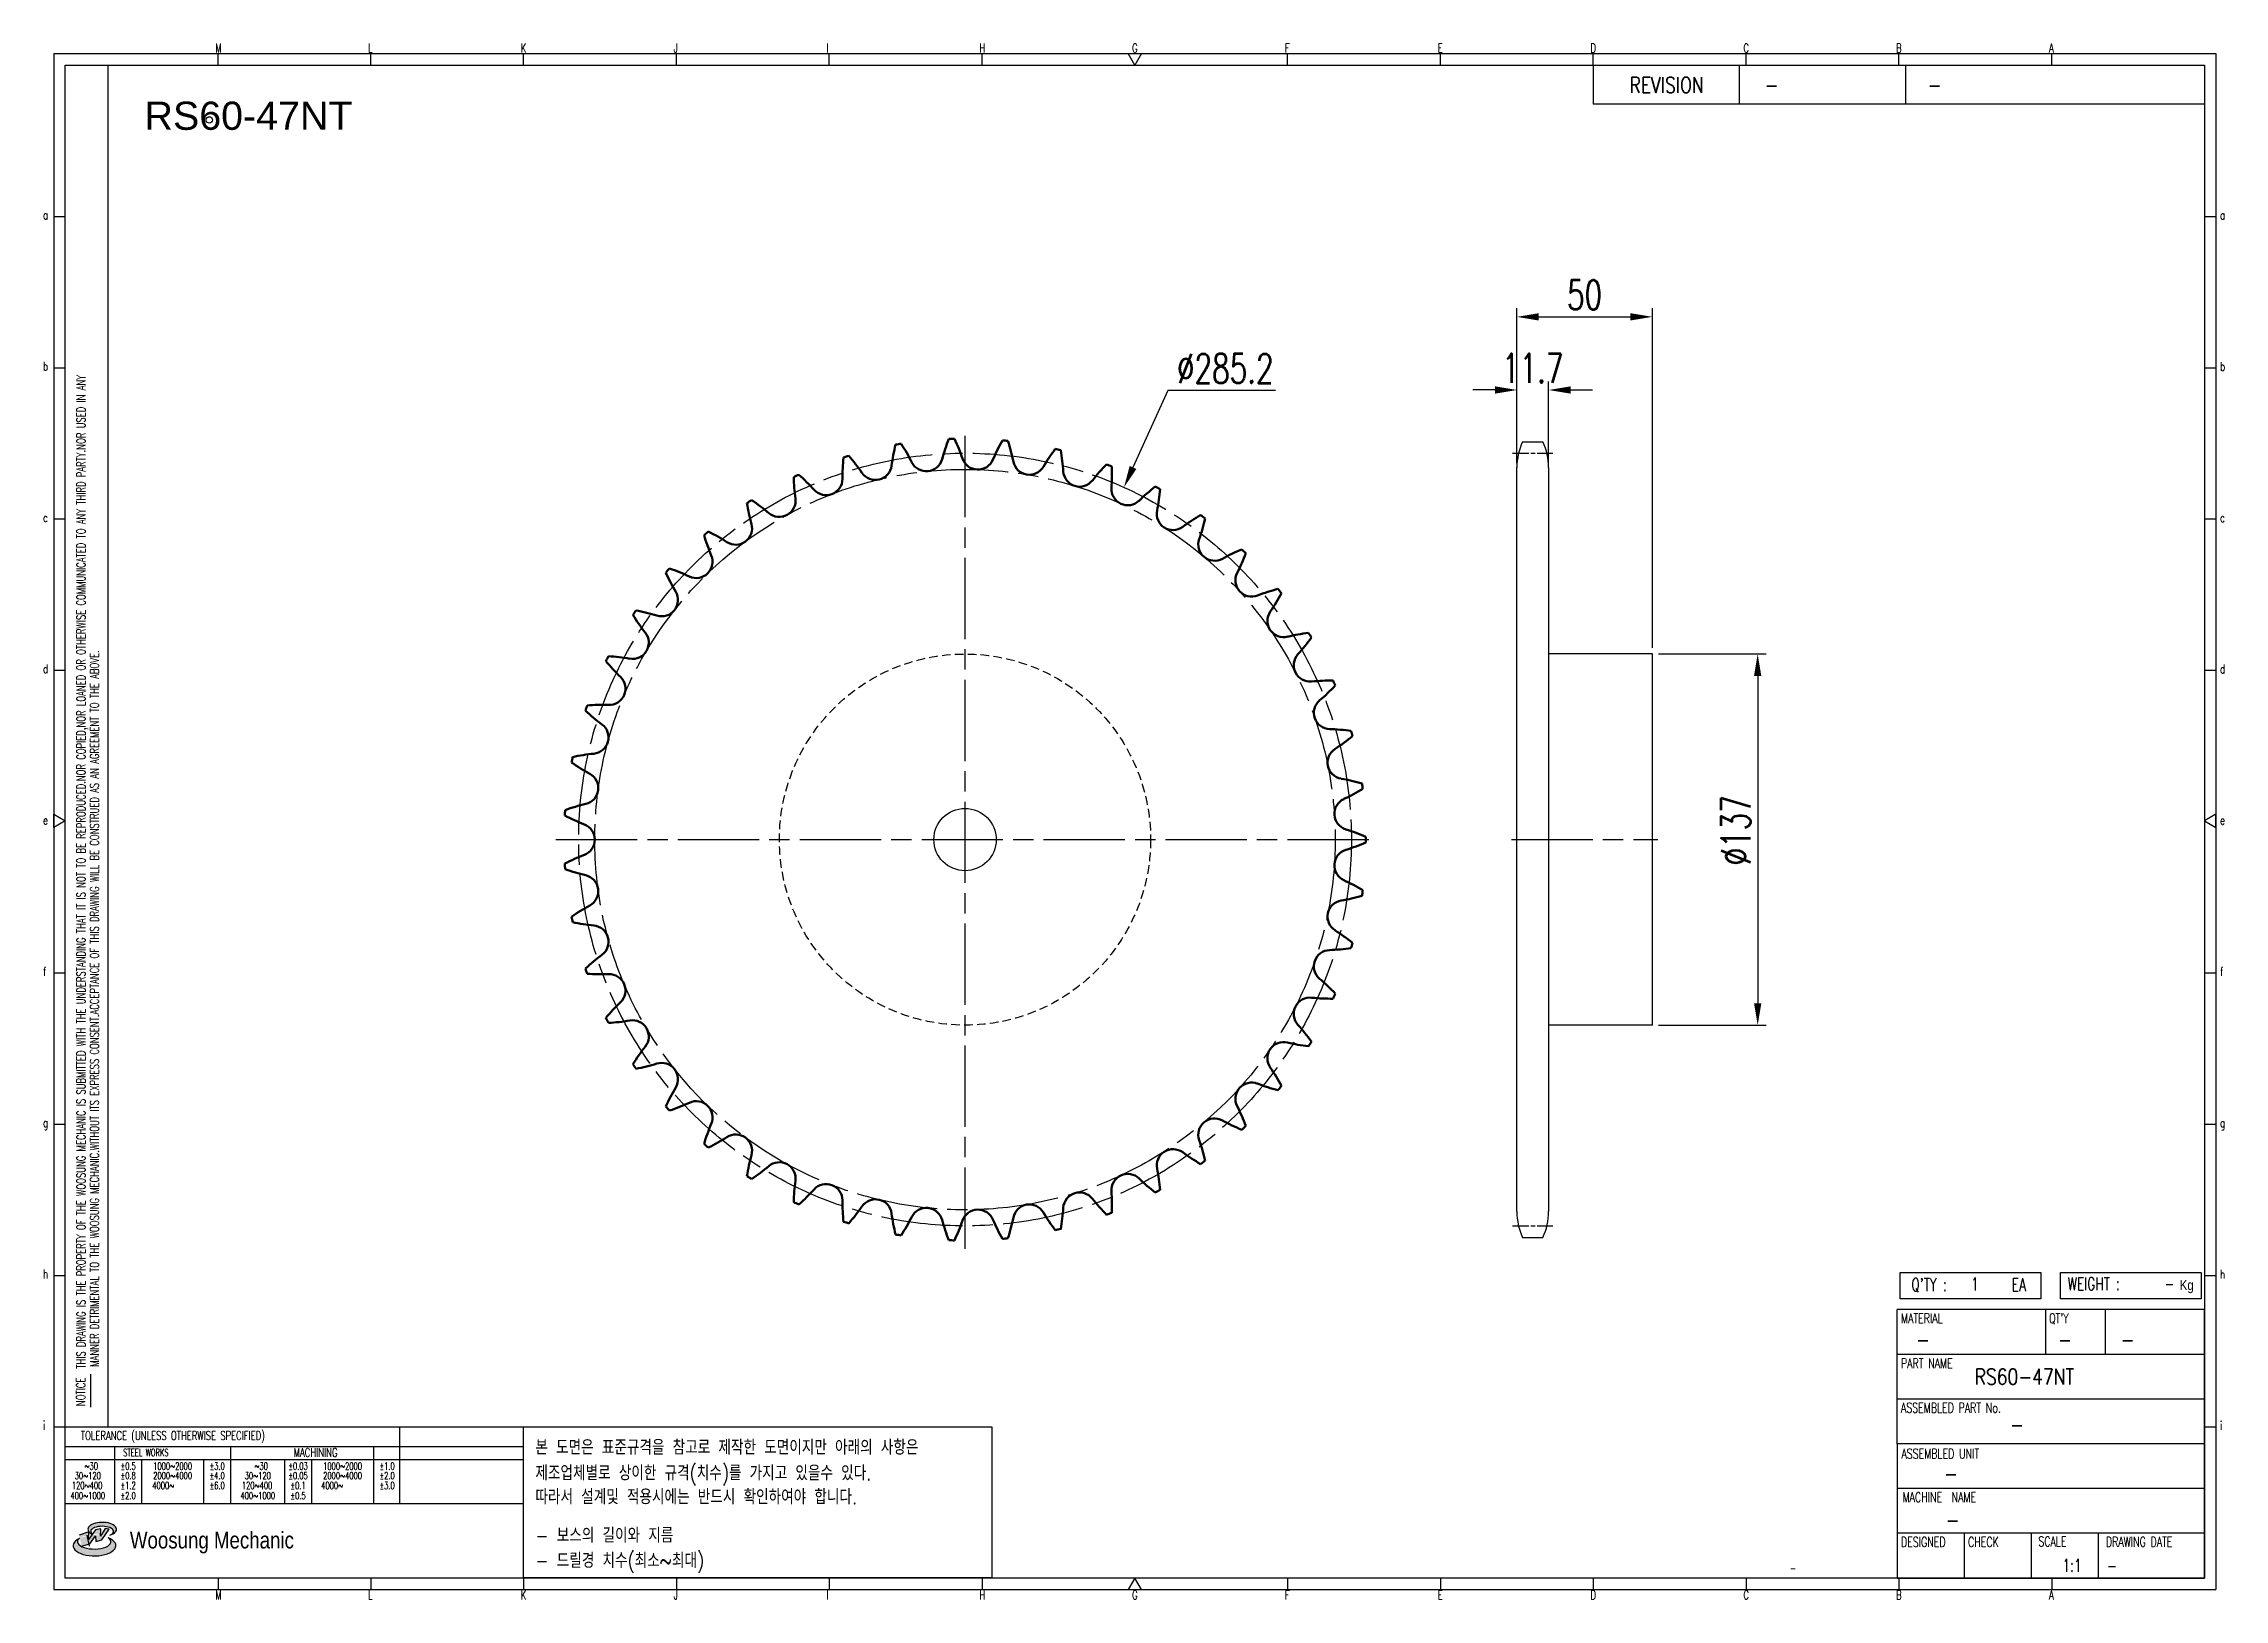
# Model space of a CAD drawing. Header units: millimetres. Extents: x 24103 to 24908, y 28 to 602.
import ezdxf
from ezdxf.enums import TextEntityAlignment as Align

# ---------------------------------------------------------------- set-up
doc = ezdxf.new("R2010")
doc.units = ezdxf.units.MM
for name, pattern in [('AM_ISO08W050', [18, 12, -1.5, 3, -1.5]), ('AM_ISO08W050x2', [9, 6, -0.75, 1.5, -0.75]), ('HIDDEN', [9.525, 6.35, -3.175])]:
    doc.linetypes.add(name, pattern=pattern)
doc.layers.add('AM_0N', color=7, linetype='Continuous', lineweight=50)
doc.layers.add('AM_7N', color=4, linetype='AM_ISO08W050', lineweight=25)
for name, color, linetype in [('HL', 2, 'HIDDEN'), ('S-DIM', 7, 'Continuous'), ('TITLE', 7, 'Continuous'), ('도면레이아웃', 7, 'Continuous')]:
    doc.layers.add(name, color=color, linetype=linetype)
doc.styles.add('HAN', font='ROMANS.shx', dxfattribs={"width": 0.7, "bigfont": 'whgtxt.shx'})
doc.styles.add('HKD_ST2', font='romans.shx', dxfattribs={"width": 0.7, "height": 4, "bigfont": '@extfont2.shx'})
doc.styles.add('HSG', font='SIMPLEX.shx', dxfattribs={"width": 0.7, "bigfont": 'HSG.shx'})
doc.styles.add('ROMANS', font='romans.shx', dxfattribs={"width": 0.7, "bigfont": 'whgtxt.shx'})
doc.styles.add('SLDTEXTSTYLE4', font='arial.ttf', dxfattribs={"width": 0.8})
doc.styles.get("Standard").update_dxf_attribs({"font": 'arial.ttf'})
doc.dimstyles.new('APP23', dxfattribs={"dimscale": 4.5, "dimtxt": 2.4, "dimasz": 1.8, "dimexe": 0.7, "dimexo": 0.5, "dimgap": 0.6, "dimtad": 1, "dimtoh": 1, "dimdec": 1, "dimrnd": 0.01, "dimzin": 9, "dimdsep": 46, "dimtxsty": 'HSG', "dimcen": 0, "dimclrd": 1, "dimclre": 1, "dimclrt": 256, "dimazin": 2, "dimtp": 1, "dimtm": 1, "dimtfac": 0.5, "dimtdec": 1, "dimtix": 1, "dimtofl": 0, "dimtmove": 0, "dimatfit": 3, "dimfxl": 0, "dimtvp": 1, "dimtolj": 2, "dimlwd": -1, "dimlwe": -1, "dimarcsym": 0})

# ---------------------------------------------------------------- blocks, each defined once
blk = doc.blocks.new('SUYWSHJH')
at = {"layer": '도면레이아웃'}
h = blk.add_hatch(color=10, dxfattribs=at)
h.paths.add_polyline_path([(1.544, 35.177), (1.554, 34.966), (1.779, 35.034), (2.054, 35.422), (1.908, 35.446), (1.728, 35.167), (1.741, 35.439), (1.547, 35.405), (1.292, 35.041), (1.295, 35.33), (0.943, 35.208), (1.03, 34.8), (1.336, 34.885)])
edge = h.paths.add_edge_path()
edge.add_ellipse((1.795, 35.421), major_axis=(-0.53, 0), ratio=0.487785, start_angle=122.36065, end_angle=403.39574)
edge.add_line((1.411, 35.244), (1.419, 35.261))
edge.add_ellipse((1.798, 35.344), major_axis=(-0.423, 0), ratio=0.444396, start_angle=131.58977, end_angle=386.19408, ccw=False)
edge = h.paths.add_edge_path()
edge.add_ellipse((1.512, 34.815), major_axis=(-0.793, 0), ratio=0.480113, start_angle=314.67633, end_angle=590.85213)
edge.add_ellipse((1.501, 34.958), major_axis=(-0.62, 0), ratio=0.43311, start_angle=331.7024, end_angle=574.42495, ccw=False)
for p, q in [((0, 90.118), (80.15, 90.118)), ((0, 90.118), (0, 33.191)), ((6.089, 89.693), (6.089, 90.118)), ((11.753, 89.693), (11.753, 90.118)), ((17.418, 89.693), (17.418, 90.118)), ((23.082, 89.693), (23.082, 90.118)), ((28.746, 89.693), (28.746, 90.118)), ((34.411, 89.693), (34.411, 90.118)), ((45.739, 89.693), (45.739, 90.118)), ((51.404, 89.693), (51.404, 90.118)), ((57.068, 89.693), (57.068, 90.118)), ((62.732, 89.693), (62.732, 90.118)), ((68.397, 89.693), (68.397, 90.118)), ((74.061, 89.693), (74.061, 90.118)), ((80.15, 90.118), (80.15, 33.191)), ((0, 84.085), (0.425, 84.085)), ((79.725, 84.085), (80.15, 84.085)), ((0, 78.478), (0.425, 78.478)), ((79.725, 78.478), (80.15, 78.478)), ((0, 72.87), (0.425, 72.87)), ((79.725, 72.87), (80.15, 72.87)), ((0, 67.262), (0.425, 67.262)), ((79.725, 67.262), (80.15, 67.262)), ((0, 56.047), (0.425, 56.047)), ((79.725, 56.047), (80.15, 56.047)), ((0, 50.439), (0.425, 50.439)), ((79.725, 50.439), (80.15, 50.439)), ((0, 44.832), (0.425, 44.832)), ((79.725, 44.832), (80.15, 44.832)), ((1.377, 39.947), (1.377, 41.174)), ((0, 39.224), (0.425, 39.224)), ((79.725, 39.224), (80.15, 39.224)), ((0, 33.191), (80.15, 33.191)), ((6.089, 33.616), (6.089, 33.191)), ((11.753, 33.616), (11.753, 33.191)), ((17.418, 33.616), (17.418, 33.191)), ((23.082, 33.616), (23.082, 33.191)), ((28.746, 33.616), (28.746, 33.191)), ((34.411, 33.616), (34.411, 33.191)), ((45.739, 33.616), (45.739, 33.191)), ((51.404, 33.616), (51.404, 33.191)), ((57.068, 33.616), (57.068, 33.191)), ((62.732, 33.616), (62.732, 33.191)), ((68.397, 33.616), (68.397, 33.191)), ((74.061, 33.616), (74.061, 33.191))]:
    blk.add_line(p, q)
at = {"color": 2}
for p, q in [((2.017, 39.224), (2.017, 89.693)), ((0.425, 39.224), (17.418, 39.224)), ((12.816, 39.224), (12.816, 36.382)), ((17.418, 33.616), (17.418, 39.224)), ((0.425, 38.487), (17.418, 38.487)), ((0.425, 38.012), (17.418, 38.012)), ((2.257, 38.487), (2.257, 36.382)), ((3.257, 38.012), (3.257, 36.382)), ((5.557, 38.012), (5.557, 36.382)), ((6.557, 38.5), (6.557, 36.382)), ((8.557, 38.012), (8.557, 36.382)), ((9.557, 38.026), (9.557, 36.382)), ((11.857, 38.487), (11.857, 36.382)), ((0.425, 36.382), (17.418, 36.382))]:
    blk.add_line(p, q, dxfattribs=at)
at = {"color": 6, "ltscale": 0.5}
for p, q in [((57.068, 89.693), (57.068, 88.246)), ((62.47, 89.693), (62.47, 88.246)), ((68.635, 89.693), (68.635, 88.246)), ((79.725, 88.246), (57.068, 88.246)), ((68.336, 38.59), (68.336, 43.563)), ((79.725, 43.563), (68.336, 43.563)), ((73.827, 43.563), (73.827, 41.905)), ((76.037, 43.563), (76.037, 41.905)), ((79.725, 38.59), (79.725, 43.563)), ((79.725, 41.905), (68.336, 41.905)), ((79.725, 40.248), (68.336, 40.248)), ((68.336, 38.59), (68.336, 33.616)), ((79.725, 38.59), (68.336, 38.59)), ((79.725, 33.616), (79.725, 38.59)), ((79.725, 36.932), (68.336, 36.932)), ((79.725, 35.274), (68.336, 35.274)), ((70.822, 33.616), (70.822, 35.274)), ((73.309, 33.616), (73.309, 35.274)), ((75.796, 33.616), (75.796, 35.274)), ((68.336, 33.616), (79.725, 33.616))]:
    blk.add_line(p, q, dxfattribs=at)
for points in [[(40.075, 89.693), (39.83, 90.118), (40.32, 90.118)], [(0.425, 89.693), (79.725, 89.693), (79.725, 33.616), (0.425, 33.616)], [(0.425, 61.679), (0, 61.433), (0, 61.924)], [(79.725, 61.679), (80.15, 61.433), (80.15, 61.924)], [(40.075, 33.616), (39.83, 33.191), (40.32, 33.191)]]:
    blk.add_lwpolyline(points, close=True)
at = {"layer": 'TITLE', "color": 20}
for p, q in [((68.449, 43.961), (68.449, 44.936)), ((68.449, 44.936), (73.654, 44.936)), ((73.654, 44.936), (73.654, 43.961)), ((74.39, 43.961), (74.39, 44.936)), ((74.39, 44.936), (79.595, 44.936)), ((79.595, 44.936), (79.595, 43.961)), ((73.654, 43.961), (68.449, 43.961)), ((79.595, 43.961), (74.39, 43.961))]:
    blk.add_line(p, q, dxfattribs=at)
at = {"layer": '도면레이아웃'}
for p, q in [((1.295, 35.33), (0.943, 35.208)), ((1.03, 34.8), (1.336, 34.885)), ((1.224, 35.208), (1.311, 34.8)), ((1.224, 35.208), (1.224, 35.208)), ((1.547, 35.405), (1.292, 35.041)), ((1.292, 35.041), (1.295, 35.33)), ((1.336, 34.885), (1.544, 35.177)), ((1.419, 35.261), (1.411, 35.244)), ((1.544, 35.177), (1.554, 34.966)), ((1.741, 35.439), (1.547, 35.405)), ((1.554, 34.966), (1.779, 35.034)), ((1.908, 35.446), (1.728, 35.167)), ((1.728, 35.167), (1.741, 35.439)), ((1.779, 35.034), (2.054, 35.422)), ((2.054, 35.422), (1.908, 35.446))]:
    blk.add_line(p, q, dxfattribs=at)
for centre, major_axis, ratio, start_param, end_param in [((1.795, 35.421), (-0.53, 0), 0.487785, 2.135596, 7.040584), ((1.512, 34.815), (-0.793, 0), 0.480113, 5.492138, 10.312315), ((1.501, 34.958), (-0.62, 0), 0.43311, 5.789299, 10.025607), ((1.798, 35.344), (-0.423, 0), 0.444396, 2.296675, 6.740358)]:
    blk.add_ellipse(centre, major_axis=major_axis, ratio=ratio, start_param=start_param, end_param=end_param, dxfattribs=at)
at = {"color": 4, "style": 'HKD_ST2', "width": 0.7}
for s, p in [('M', (5.988, 90.164)), ('L', (11.652, 90.164)), ('K', (17.316, 90.164)), ('J', (22.981, 90.164)), ('I', (28.645, 90.164)), ('H', (34.309, 90.164)), ('G', (39.974, 90.164)), ('F', (45.638, 90.164)), ('E', (51.302, 90.164)), ('D', (56.967, 90.164)), ('C', (62.631, 90.164)), ('B', (68.295, 90.164)), ('A', (73.96, 90.164)), ('a', (-0.395, 83.976)), ('a', (80.305, 83.97)), ('b', (-0.395, 78.368)), ('b', (80.305, 78.362)), ('c', (-0.395, 72.76)), ('c', (80.305, 72.754)), ('d', (-0.395, 67.153)), ('d', (80.305, 67.147)), ('e', (-0.395, 61.545)), ('e', (80.305, 61.539)), ('f', (-0.395, 55.937)), ('f', (80.305, 55.931)), ('g', (-0.395, 50.33)), ('g', (80.305, 50.324)), ('h', (-0.395, 44.722)), ('h', (80.305, 44.716)), ('i', (-0.395, 39.114)), ('i', (80.305, 39.108)), ('M', (5.988, 32.824)), ('L', (11.652, 32.824)), ('K', (17.316, 32.824)), ('J', (22.981, 32.824)), ('I', (28.645, 32.824)), ('H', (34.309, 32.824)), ('G', (39.974, 32.824)), ('F', (45.638, 32.824)), ('E', (51.302, 32.824)), ('D', (56.967, 32.824)), ('C', (62.631, 32.824)), ('B', (68.295, 32.824)), ('A', (73.96, 32.824))]:
    blk.add_text(s, height=0.326, dxfattribs=at).set_placement(p)
for s, height, style, width, p in [('REVISION', 0.5806, 'HAN', 0.8, (58.415, 88.664)), ('-', 0.581, 'HAN', 0.8, (63.426, 88.664)), ('-', 0.581, 'HAN', 0.8, (69.468, 88.664)), ("Q'TY : ", 0.4746, 'HKD_ST2', 0.7, (68.857, 44.253)), ('1', 0.475, 'HKD_ST2', 0.7, (71.071, 44.275)), ('EA', 0.4746, 'HKD_ST2', 0.7, (72.578, 44.253)), ('WEIGHT : ', 0.4746, 'HKD_ST2', 0.7, (74.65, 44.286)), ('-', 0.581, 'HAN', 0.8, (69.029, 42.157)), ('-', 0.581, 'HAN', 0.8, (74.289, 42.157)), ('-', 0.581, 'HAN', 0.8, (76.623, 42.157)), ('-', 0.581, 'HAN', 0.8, (72.515, 39.013)), ('-', 0.581, 'HAN', 0.8, (70.067, 37.189)), ('-', 0.581, 'HAN', 0.8, (70.126, 35.48)), ('1:1', 0.4746, 'HKD_ST2', 0.7, (74.458, 33.848)), ('-', 0.475, 'HKD_ST2', 0.7, (76.112, 33.837))]:
    blk.add_text(s, height=height, dxfattribs=dict(style=style, width=width)).set_placement(p)
at = {"color": 6, "style": 'HKD_ST2', "width": 0.7}
for s, p in [(' THIS DRAWING IS THE PROPERTY OF THE WOOSUNG MECHANIC IS SUBMITTED WITH THE UNDERSTANDING THAT IT IS NOT TO BE REPRODUCED.NOR COPIED,NOR LOANED OR OTHERWISE COMMUNICATED TO ANY THIRD PARTY.NOR USED IN ANY', (1.173, 41.217)), ('MANNER DETRIMENTAL TO THE WOOSUNG MECHANIC.WITHOUT ITS EXPRESS CONSENT.ACCEPTANCE OF THIS DRAWING WILL BE CONSTRUED AS AN AGREEMENT TO THE ABOVE.', (1.672, 41.447))]:
    blk.add_text(s, height=0.326266, rotation=90, dxfattribs=at).set_placement(p)
at = {"style": 'HKD_ST2', "width": 0.7}
blk.add_text('-', height=0.475, dxfattribs=at).set_placement((78.613, 44.286), align=Align.RIGHT)
at = {"color": 4, "style": 'HKD_ST2', "width": 0.7}
for s, height, p in [('MATERIAL', 0.3651, (68.474, 43.425)), ("QT'Y", 0.3651, (73.965, 43.425)), ('PART NAME', 0.3651, (68.474, 41.756)), ('ASSEMBLED PART No.', 0.36511, (68.474, 40.109)), ('ASSEMBLED UNIT', 0.36511, (68.49, 38.408)), ('MACHINE  NAME', 0.36511, (68.532, 36.794)), ('DESIGNED', 0.3651, (68.474, 35.136)), ('CHECK', 0.3651, (70.961, 35.136)), ('SCALE', 0.3651, (73.566, 35.153)), ('DRAWING DATE', 0.36511, (76.071, 35.141))]:
    blk.add_text(s, height=height, dxfattribs=at).set_placement(p, align=Align.TOP_LEFT)
at = {"style": 'HKD_ST2', "width": 0.7}
blk.add_text('NOTICE', height=0.3263, rotation=90, dxfattribs=at).set_placement((1.163, 39.988))
for s, height, style, width, p in [('TOLERANCE (UNLESS OTHERWISE SPECIFIED)', 0.32627, 'HKD_ST2', 0.7, (4.417, 38.896)), ('-', 0.326, 'ROMANS', 0.65, (64.469, 33.975))]:
    blk.add_text(s, height=height, dxfattribs=dict(style=style, width=width)).set_placement(p, align=Align.MIDDLE_CENTER)
at = {"color": 4, "style": 'HKD_ST2', "width": 0.7}
for s, height, p in [('STEEL WORKS', 0.26101, (3.416, 38.268)), ('MACHINING', 0.3263, (9.707, 38.27)), ('%%P0.5', 0.261, (2.757, 37.762)), ('%%P0.8', 0.261, (2.757, 37.411)), ('%%P3.0', 0.261, (6.057, 37.762)), ('%%P4.0', 0.261, (6.057, 37.411)), ('%%P0.03', 0.261, (9.057, 37.762)), ('%%P0.05', 0.261, (9.057, 37.411)), ('%%P1.0', 0.261, (12.357, 37.762)), ('%%P2.0', 0.261, (12.357, 37.411)), ('%%P1.2', 0.261, (2.757, 37.045)), ('%%P2.0', 0.261, (2.757, 36.67)), ('%%P6.0', 0.261, (6.057, 37.045)), ('%%P0.1', 0.261, (9.057, 37.045)), ('%%P0.5', 0.261, (9.057, 36.67)), ('%%P3.0', 0.261, (12.357, 37.045))]:
    blk.add_text(s, height=height, dxfattribs=at).set_placement(p, align=Align.MIDDLE)
for s, height, p in [('30%%126120', 0.261, (1.263, 37.411)), ('%%12630', 0.261, (1.389, 37.762)), ('2000%%1264000', 0.26101, (4.407, 37.411)), ('1000%%1262000', 0.26101, (4.407, 37.762)), ('30%%126120', 0.261, (7.563, 37.411)), ('%%12630', 0.261, (7.689, 37.762)), ('2000%%1264000', 0.26101, (10.707, 37.411)), ('1000%%1262000', 0.26101, (10.707, 37.762)), ('400%%1261000', 0.26101, (1.263, 36.67)), ('120%%126400', 0.26101, (1.237, 37.045)), ('4000%%126', 0.261, (4.061, 37.045)), ('400%%1261000', 0.26101, (7.563, 36.67)), ('120%%126400', 0.26101, (7.537, 37.045)), ('4000%%126', 0.261, (10.321, 37.045))]:
    blk.add_text(s, height=height, dxfattribs=at).set_placement(p, align=Align.MIDDLE_CENTER)
at = {"color": 1, "style": 'SLDTEXTSTYLE4', "width": 0.8}
blk.add_text('Woosung Mechanic', height=0.61957, dxfattribs=at).set_placement((2.822, 34.711))
at = {"layer": 'TITLE', "width": 0.8}
blk.add_text('Kg', height=0.3789, dxfattribs=at).set_placement((78.807, 44.286))
blk = doc.blocks.new('*D2')
at = {"layer": 'Defpoints', "color": 0, "transparency": 16777216}
for p in [(24501.74, 438.41), (24384.4, 178.46)]:
    blk.add_point(p, dxfattribs=at)
at = {"layer": 'S-DIM', "color": 1, "transparency": 16777216}
for p, q in [((24517.9, 474.23), (24505.07, 445.8)), ((24557.68, 474.23), (24517.9, 474.23))]:
    blk.add_line(p, q, dxfattribs=at)
blk.add_solid([(24503.84, 446.35), (24506.3, 445.24), (24501.74, 438.41)], dxfattribs=at)
at = {"layer": 'S-DIM', "transparency": 16777216, "insert": (24539.14, 482.33), "char_height": 10.8, "attachment_point": 5, "style": 'HSG'}
blk.add_mtext('\\A2;∅285.2', dxfattribs=at)
blk = doc.blocks.new('*D3')
at = {"layer": 'Defpoints', "color": 0, "transparency": 16777216}
for p in [(24658.47, 474.38), (24646.77, 445.09), (24658.47, 445.09)]:
    blk.add_point(p, dxfattribs=at)
at = {"layer": 'S-DIM', "color": 1, "transparency": 16777216}
for p, q in [((24646.77, 447.34), (24646.77, 477.53)), ((24658.47, 447.34), (24658.47, 477.53)), ((24638.67, 474.38), (24630.57, 474.38)), ((24666.57, 474.38), (24674.67, 474.38))]:
    blk.add_line(p, q, dxfattribs=at)
for points in [[(24638.67, 475.73), (24638.67, 473.03), (24646.77, 474.38)], [(24666.57, 475.73), (24666.57, 473.03), (24658.47, 474.38)]]:
    blk.add_solid(points, dxfattribs=at)
at = {"layer": 'S-DIM', "transparency": 16777216, "insert": (24652.62, 482.48), "char_height": 10.8, "attachment_point": 5, "style": 'HSG'}
blk.add_mtext('\\A2;11.7', dxfattribs=at)
blk = doc.blocks.new('*D4')
at = {"layer": 'Defpoints', "color": 0, "transparency": 16777216}
for p in [(24696.77, 501.38), (24646.77, 445.09), (24696.77, 376.94)]:
    blk.add_point(p, dxfattribs=at)
at = {"layer": 'S-DIM', "color": 1, "transparency": 16777216}
for p, q in [((24646.77, 447.34), (24646.77, 504.53)), ((24654.87, 501.38), (24688.67, 501.38)), ((24696.77, 379.19), (24696.77, 504.53))]:
    blk.add_line(p, q, dxfattribs=at)
for points in [[(24654.87, 502.73), (24654.87, 500.03), (24646.77, 501.38)], [(24688.67, 502.73), (24688.67, 500.03), (24696.77, 501.38)]]:
    blk.add_solid(points, dxfattribs=at)
at = {"layer": 'S-DIM', "transparency": 16777216, "insert": (24671.77, 509.48), "char_height": 10.8, "attachment_point": 5, "style": 'HSG'}
blk.add_mtext('\\A2;50', dxfattribs=at)
blk = doc.blocks.new('*D5')
at = {"layer": 'Defpoints', "color": 0, "transparency": 16777216}
for p in [(24696.77, 376.94), (24696.77, 239.94), (24735.65, 239.94)]:
    blk.add_point(p, dxfattribs=at)
at = {"layer": 'S-DIM', "color": 1, "transparency": 16777216}
for p, q in [((24699.02, 376.94), (24738.8, 376.94)), ((24735.65, 368.84), (24735.65, 248.04)), ((24699.02, 239.94), (24738.8, 239.94))]:
    blk.add_line(p, q, dxfattribs=at)
for points in [[(24734.3, 368.84), (24737, 368.84), (24735.65, 376.94)], [(24734.3, 248.04), (24737, 248.04), (24735.65, 239.94)]]:
    blk.add_solid(points, dxfattribs=at)
at = {"layer": 'S-DIM', "transparency": 16777216, "insert": (24727.55, 311.86), "char_height": 10.8, "attachment_point": 5, "rotation": 90, "style": 'HSG'}
blk.add_mtext('\\A2;%%c137', dxfattribs=at)

msp = doc.modelspace()

# ---------------------------------------------------------------- linework, layer by layer
for p, q in [((24648.86, 455.25), (24656.39, 455.25)), ((24646.77, 171.12), (24646.77, 445.75)), ((24658.47, 445.75), (24658.47, 171.12)), ((24696.77, 376.94), (24658.47, 376.94)), ((24696.77, 239.94), (24696.77, 376.94)), ((24696.77, 239.94), (24658.47, 239.94)), ((24648.86, 161.62), (24656.39, 161.62))]:
    msp.add_line(p, q)
at = {"color": 4}
msp.add_lwpolyline([(24280.14, 91.73), (24453.01, 91.73), (24453.01, 35.89), (24280.14, 35.89)], close=True, dxfattribs=at)
for centre, radius in [((24164.11, 574.04), 1.2), ((24443.07, 308.44), 11.5)]:
    msp.add_circle(centre, radius)
for centre, start, end in [((24669.47, 445.75), 155.25994, 180), ((24635.77, 445.75), 0, 24.74006), ((24669.47, 171.12), 180, 204.74006), ((24635.77, 171.12), 335.25994, 0)]:
    msp.add_arc(centre, 22.7, start, end)
at = {"layer": 'AM_0N'}
for centre, radius, start, end in [((24485.38, 437.22), 70.03, 165.96487, 172.44681), ((24443.07, 308.44), 148, 99.17763, 99.97131), ((24360.86, 416.21), 70.03, 26.70213, 33.18407), ((24502.17, 430.43), 70.03, 158.30529, 164.78723), ((24443.07, 308.44), 148, 91.51805, 92.31173), ((24375.96, 426.21), 70.03, 19.04255, 25.5245), ((24517.91, 421.46), 70.03, 150.64572, 157.12766), ((24443.07, 308.44), 148, 83.85848, 84.65216), ((24392.25, 434.1), 70.03, 11.38298, 17.86492), ((24532.3, 410.48), 70.03, 142.98614, 149.46809), ((24443.07, 308.44), 148, 76.1989, 76.99259), ((24409.46, 439.76), 70.03, 3.7234, 10.20535), ((24443.07, 308.44), 148, 114.49678, 115.29046), ((24335.3, 390.66), 70.03, 42.02128, 48.50322), ((24467.84, 441.71), 70.03, 173.62444, 180.10638), ((24443.07, 308.44), 148, 106.8372, 107.63088), ((24347.22, 404.29), 70.03, 34.3617, 40.84365), ((24410, 447.21), 6.01, 214.3617, 352.44681), ((24428.79, 450.38), 6.01, 206.70213, 344.78723), ((24447.84, 451.02), 6.01, 199.04255, 337.12766), ((24466.8, 449.11), 6.01, 191.38298, 329.46809), ((24485.34, 444.7), 6.01, 183.7234, 321.80851), ((24545.11, 397.68), 70.03, 135.32657, 141.80851), ((24443.07, 308.44), 148, 68.53933, 69.33301), ((24427.26, 443.07), 70.03, 356.06383, 2.54577), ((24449.86, 443.82), 70.03, 181.28401, 187.76596), ((24391.8, 441.57), 6.01, 222.02128, 0.10638), ((24503.12, 437.85), 6.01, 176.06383, 314.14894), ((24556.09, 383.28), 70.03, 127.66699, 134.14894), ((24443.07, 308.44), 148, 60.87975, 61.67344), ((24445.34, 443.97), 70.03, 348.40426, 354.8862), ((24443.07, 308.44), 148, 122.15635, 122.95003), ((24431.75, 443.52), 70.03, 188.94359, 195.42553), ((24325.31, 375.56), 70.03, 49.68085, 56.16279), ((24374.51, 433.55), 6.01, 229.68085, 7.76596), ((24519.84, 428.69), 6.01, 168.40426, 306.48936), ((24565.06, 367.55), 70.03, 120.00742, 126.48936), ((24463.39, 442.46), 70.03, 340.74468, 347.22662), ((24443.07, 308.44), 148, 53.22018, 54.01386), ((24443.07, 308.44), 148, 129.81592, 130.60961), ((24413.85, 440.8), 70.03, 196.60316, 203.08511), ((24317.41, 359.27), 70.03, 57.34043, 63.82237), ((24358.45, 423.29), 6.01, 237.34043, 15.42553), ((24535.18, 417.38), 6.01, 160.74468, 298.82979), ((24343.89, 410.99), 6.01, 245, 23.08511), ((24571.85, 350.76), 70.03, 112.34784, 118.82979), ((24481.07, 438.56), 70.03, 333.08511, 339.56705), ((24443.07, 308.44), 148, 45.56061, 46.35429), ((24443.07, 308.44), 148, 137.4755, 138.26918), ((24396.47, 435.73), 70.03, 204.26274, 210.74468), ((24311.75, 342.07), 70.03, 65, 71.48194), ((24548.88, 404.13), 6.01, 153.08511, 291.17021), ((24331.11, 396.85), 6.01, 252.65957, 30.74468), ((24576.34, 333.22), 70.03, 104.68827, 111.17021), ((24498.08, 432.33), 70.03, 325.42553, 331.90747), ((24443.07, 308.44), 148, 37.90103, 38.69471), ((24443.07, 308.44), 148, 145.13507, 145.92876), ((24379.92, 428.38), 70.03, 211.92231, 218.40426), ((24308.44, 324.26), 70.03, 72.65957, 79.14152), ((24560.69, 389.18), 6.01, 145.42553, 283.51064), ((24320.32, 381.14), 6.01, 260.31915, 38.40426), ((24578.46, 315.24), 70.03, 97.0287, 103.51064), ((24514.1, 423.89), 70.03, 317.76596, 324.2479), ((24443.07, 308.44), 148, 30.24146, 31.03514), ((24443.07, 308.44), 148, 152.79465, 153.58833), ((24364.49, 418.89), 70.03, 219.58189, 226.06383), ((24307.53, 306.18), 70.03, 80.31915, 86.80109), ((24570.4, 372.78), 6.01, 137.76596, 275.85106), ((24311.73, 364.13), 6.01, 267.97872, 46.06383), ((24578.16, 297.13), 70.03, 89.36912, 95.85106), ((24528.85, 413.4), 70.03, 310.10638, 316.58833), ((24443.07, 308.44), 148, 22.58188, 23.37556), ((24443.07, 308.44), 148, 160.45422, 161.2479), ((24350.47, 407.43), 70.03, 227.24146, 233.7234), ((24309.05, 288.13), 70.03, 87.97872, 94.46067), ((24577.84, 355.23), 6.01, 130.10638, 268.19149), ((24305.48, 346.13), 6.01, 275.6383, 53.7234), ((24575.44, 279.23), 70.03, 81.70955, 88.19149), ((24542.08, 401.03), 70.03, 302.44681, 308.92875), ((24443.07, 308.44), 148, 14.92231, 15.71599), ((24443.07, 308.44), 148, 168.1138, 168.90748), ((24312.95, 270.45), 70.03, 95.6383, 102.12024), ((24582.88, 336.85), 6.01, 122.44681, 260.53191), ((24338.1, 394.21), 70.03, 234.90104, 241.38298), ((24301.68, 327.45), 6.01, 283.29787, 61.38298), ((24570.37, 261.84), 70.03, 74.04997, 80.53191), ((24585.42, 317.96), 6.01, 114.78723, 252.87234), ((24553.54, 387), 70.03, 294.78723, 301.26918), ((24443.07, 308.44), 148, 7.26273, 8.05642), ((24443.07, 308.44), 148, 175.77337, 176.56705), ((24327.61, 379.45), 70.03, 242.56061, 249.04255), ((24319.17, 253.44), 70.03, 103.29787, 109.77982), ((24300.41, 308.44), 6.01, 290.95745, 69.04255), ((24563.02, 245.29), 70.03, 66.3904, 72.87234), ((24563.02, 371.58), 70.03, 287.12766, 293.6096), ((24443.07, 308.44), 148, 359.60316, 0.39684), ((24327.61, 237.42), 70.03, 110.95745, 117.43939), ((24443.07, 308.44), 148, 183.43295, 184.22663), ((24585.42, 298.91), 6.01, 107.12766, 245.21277), ((24319.17, 363.43), 70.03, 250.22018, 256.70213), ((24301.68, 289.42), 6.01, 298.61702, 76.70213), ((24553.54, 229.87), 70.03, 58.73082, 65.21277), ((24338.1, 222.66), 70.03, 118.61702, 125.09896), ((24582.88, 280.02), 6.01, 99.46809, 237.55319), ((24570.37, 355.03), 70.03, 279.46809, 285.95003), ((24443.07, 308.44), 148, 351.94358, 352.73727), ((24443.07, 308.44), 148, 191.09252, 191.8862), ((24312.95, 346.42), 70.03, 257.87976, 264.3617), ((24305.48, 270.74), 6.01, 306.2766, 84.3617), ((24542.08, 215.84), 70.03, 51.07125, 57.55319), ((24350.47, 209.44), 70.03, 126.2766, 132.75854), ((24577.84, 261.64), 6.01, 91.80851, 229.89362), ((24575.44, 337.65), 70.03, 271.80851, 278.29045), ((24443.07, 308.44), 148, 344.28401, 345.07769), ((24443.07, 308.44), 148, 198.7521, 199.54578), ((24309.05, 328.74), 70.03, 265.53933, 272.02128), ((24311.73, 252.74), 6.01, 313.93617, 92.02128), ((24570.4, 244.09), 6.01, 84.14894, 222.23404), ((24578.16, 319.74), 70.03, 264.14894, 270.63088), ((24528.85, 203.47), 70.03, 43.41167, 49.89362), ((24443.07, 308.44), 148, 336.62444, 337.41812), ((24364.49, 197.98), 70.03, 133.93617, 140.41811), ((24443.07, 308.44), 148, 206.41167, 207.20535), ((24307.53, 310.69), 70.03, 273.19891, 279.68085), ((24320.32, 235.73), 6.01, 321.59574, 99.68085), ((24560.69, 227.69), 6.01, 76.48936, 214.57447), ((24578.46, 301.64), 70.03, 256.48936, 262.9713), ((24514.1, 192.98), 70.03, 35.7521, 42.23404), ((24443.07, 308.44), 148, 328.96486, 329.75854), ((24379.92, 188.49), 70.03, 141.59574, 148.07769), ((24443.07, 308.44), 148, 214.07124, 214.86493), ((24308.44, 292.61), 70.03, 280.85848, 287.34043), ((24331.11, 220.02), 6.01, 329.25532, 107.34043), ((24548.88, 212.74), 6.01, 68.82979, 206.91489), ((24576.34, 283.65), 70.03, 248.82979, 255.31173), ((24498.08, 184.54), 70.03, 28.09253, 34.57447), ((24443.07, 308.44), 148, 321.30529, 322.09897), ((24396.47, 181.14), 70.03, 149.25532, 155.73726), ((24443.07, 308.44), 148, 221.73082, 222.5245), ((24311.75, 274.8), 70.03, 288.51806, 295), ((24343.89, 205.88), 6.01, 336.91489, 115), ((24481.07, 178.31), 70.03, 20.43295, 26.91489), ((24413.85, 176.07), 70.03, 156.91489, 163.39684), ((24535.18, 199.49), 6.01, 61.17021, 199.25532), ((24571.85, 266.11), 70.03, 241.17021, 247.65216), ((24443.07, 308.44), 148, 313.64571, 314.43939), ((24443.07, 308.44), 148, 229.39039, 230.18408), ((24317.41, 257.6), 70.03, 296.17763, 302.65957), ((24358.45, 193.58), 6.01, 344.57447, 122.65957), ((24519.84, 188.18), 6.01, 53.51064, 191.59574), ((24463.39, 174.41), 70.03, 12.77338, 19.25532), ((24431.75, 173.35), 70.03, 164.57447, 171.05641), ((24325.31, 241.31), 70.03, 303.83721, 310.31915), ((24374.51, 183.33), 6.01, 352.23404, 130.31915), ((24445.34, 172.9), 70.03, 5.1138, 11.59574), ((24565.06, 249.32), 70.03, 233.51064, 239.99258), ((24443.07, 308.44), 148, 305.98614, 306.77982), ((24443.07, 308.44), 148, 237.04997, 237.84365), ((24449.86, 173.05), 70.03, 172.23404, 178.71599), ((24335.3, 226.21), 70.03, 311.49678, 317.97872), ((24391.8, 175.3), 6.01, 359.89362, 137.97872), ((24485.34, 172.18), 6.01, 38.19149, 176.2766), ((24503.12, 179.03), 6.01, 45.85106, 183.93617), ((24427.26, 173.8), 70.03, 357.45423, 3.93617), ((24556.09, 233.59), 70.03, 225.85106, 232.33301), ((24443.07, 308.44), 148, 298.32656, 299.12025), ((24443.07, 308.44), 148, 244.70954, 245.50322), ((24467.84, 175.16), 70.03, 179.89362, 186.37556), ((24347.22, 212.58), 70.03, 319.15635, 325.6383), ((24410, 169.66), 6.01, 7.55319, 145.6383), ((24485.38, 179.65), 70.03, 187.55319, 194.03513), ((24360.86, 200.66), 70.03, 326.81593, 333.29787), ((24428.79, 166.49), 6.01, 15.21277, 153.29787), ((24447.84, 165.85), 6.01, 22.87234, 160.95745), ((24466.8, 167.76), 6.01, 30.53191, 168.61702), ((24532.3, 206.39), 70.03, 210.53191, 217.01386), ((24409.46, 177.11), 70.03, 349.79465, 356.2766), ((24545.11, 219.19), 70.03, 218.19149, 224.67343), ((24443.07, 308.44), 148, 290.66699, 291.46067), ((24443.07, 308.44), 148, 252.36912, 253.1628), ((24443.07, 308.44), 148, 260.02869, 260.82237), ((24502.17, 186.44), 70.03, 195.21277, 201.69471), ((24375.96, 190.66), 70.03, 334.4755, 340.95745), ((24517.91, 195.41), 70.03, 202.87234, 209.35428), ((24443.07, 308.44), 148, 275.34784, 276.14152), ((24392.25, 182.77), 70.03, 342.13508, 348.61702), ((24443.07, 308.44), 148, 283.00741, 283.8011), ((24443.07, 308.44), 148, 267.68827, 268.48195)]:
    msp.add_arc(centre, radius, start, end, dxfattribs=at)
at = {"layer": 'AM_7N', "linetype": 'AM_ISO08W050x2', "ltscale": 5}
for p, q in [((24443.07, 157.43), (24443.07, 459.44)), ((24292.07, 308.44), (24594.07, 308.44)), ((24644.77, 308.44), (24698.77, 308.44))]:
    msp.add_line(p, q, dxfattribs=at)
at = {"layer": 'AM_7N', "linetype": 'AM_ISO08W050x2'}
for p, q in [((24645.21, 451.04), (24660.04, 451.04)), ((24645.21, 165.83), (24660.04, 165.83))]:
    msp.add_line(p, q, dxfattribs=at)
at = {"layer": 'AM_7N', "linetype": 'AM_ISO08W050x2', "ltscale": 5}
for radius in [142.61, 136.65]:
    msp.add_circle((24443.07, 308.44), radius, dxfattribs=at)
at = {"layer": 'HL', "ltscale": 0.5}
msp.add_circle((24443.07, 308.44), 68.5, dxfattribs=at)

# ---------------------------------------------------------------- block references
at = {"xscale": 9.95785099512548, "yscale": 9.95785099512548, "zscale": 9.95785099512548}
msp.add_blockref('SUYWSHJH', (24106.7, -298.86), dxfattribs=at)

# ---------------------------------------------------------------- texts
at = {"color": 2}
msp.add_text('RS60-47NT', height=10.405, dxfattribs=at).set_placement((24140.22, 570.41))
at = {"style": 'HAN', "width": 0.8}
msp.add_text('RS60-47NT', height=5.782, dxfattribs=at).set_placement((24815.77, 107.28))
at = {"color": 4, "style": 'HAN', "width": 0.8}
for s, p in [('본 도면은 표준규격을 참고로 제작한 도면이지만 아래의 사항은', (24284.48, 81.39)), ('제조업체별로 상이한 규격(치수)를 가지고 있을수 있다.', (24284.48, 71.91)), ('따라서 설계및 적용시에는 반드시 확인하여야 합니다.', (24284.48, 63.1)), ('- 보스의 길이와 지름', (24284.48, 48.92)), ('- 드릴경 치수(최소~최대)', (24284.48, 39.6))]:
    msp.add_text(s, height=5.4705, dxfattribs=at).set_placement(p)

# ---------------------------------------------------------------- dimensions: what is measured, and where the dimension line sits
at = {"layer": 'S-DIM'}
dim = msp.add_linear_dim(base=(24696.77, 501.38), p1=(24646.77, 445.09), p2=(24696.77, 376.94), dimstyle='APP23', dxfattribs=at)
dim.commit()
dim.dimension.update_dxf_attribs({"geometry": '*D4', "text_midpoint": (24671.77, 509.48)})
dim = msp.add_diameter_dim_2p(p1=(24384.4, 178.46), p2=(24501.74, 438.41), dimstyle='APP23', dxfattribs=at)
dim.commit()
dim.dimension.update_dxf_attribs({"geometry": '*D2', "text_midpoint": (24539.14, 474.23), "dimtype": 131})
dim = msp.add_linear_dim(base=(24658.47, 474.38), p1=(24646.77, 445.09), p2=(24658.47, 445.09), dimstyle='APP23', dxfattribs=at)
dim.commit()
dim.dimension.update_dxf_attribs({"geometry": '*D3', "text_midpoint": (24652.62, 474.38), "dimtype": 128})
dim = msp.add_linear_dim(base=(24735.65, 239.94), p1=(24696.77, 376.94), p2=(24696.77, 239.94), angle=90, text='%%c<>', dimstyle='APP23', dxfattribs=at)
dim.commit()
dim.dimension.update_dxf_attribs({"geometry": '*D5', "text_midpoint": (24735.65, 311.86), "dimtype": 128})

doc.saveas('drawing.dxf')
